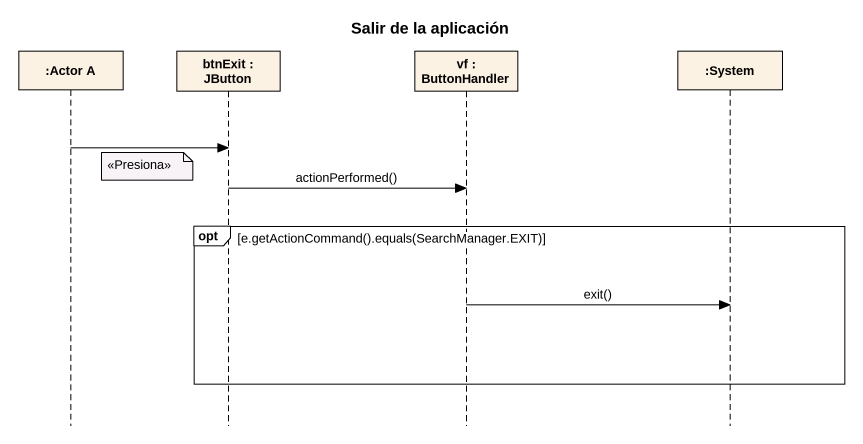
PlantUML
@startuml
title Salir de la aplicación
hide footbox
participant ":Actor A" as Actor_A
participant "btnExit : JButton" as btnExit
participant "vf : ButtonHandler" as vf
participant ":System" as System

Actor_A -> btnExit
note right of Actor_A : <<Presiona>>
btnExit -> vf : actionPerformed()
opt e.getActionCommand().equals(SearchManager.EXIT)
  vf -> System : exit()
end
@enduml
